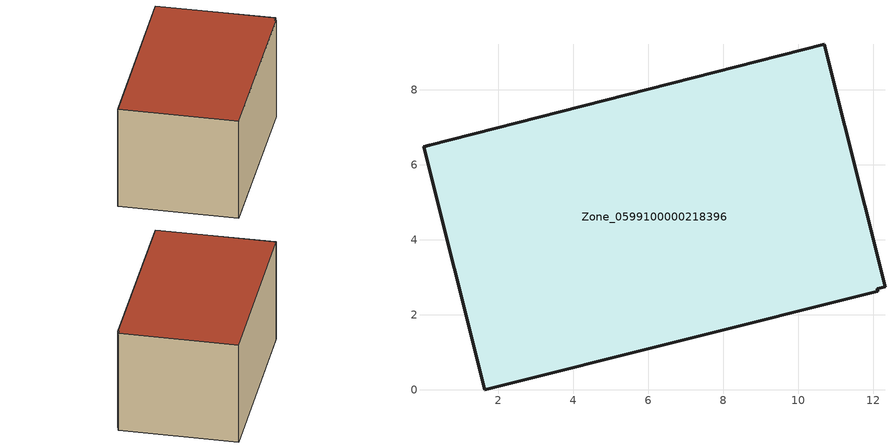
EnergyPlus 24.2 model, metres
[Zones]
Zone_0599100000218396
 floor ground (C_G): 0.01,6.48 0.16,6.51 10.69,9.21 12.31,2.74 12.1,2.69 12.12,2.63 1.64,0 z0
 wall outside (C_F): 0.16,6.51 0.01,6.48 1.64,0 12.12,2.63 12.1,2.69 12.31,2.74 10.69,9.21 0.16,6.51 z0:6.14
 roof outside (C_R): 12.31,2.74 10.69,9.21 0.16,6.51 0.01,6.48 1.64,0 12.12,2.63 12.1,2.69 z6.14
[BUILDING]
Pand.0599100000218396: North Axis=0; Terrain=City; Loads Convergence Tolerance Value=0.04; Temperature Convergence Tolerance Value=0.4; Solar Distribution=FullExterior; Maximum Number of Warmup Days=25; Minimum Number of Warmup Days=1
[Site:Location]
Rotterdam.The.Hague.AP_ZH_NLD Design_Conditions: Latitude=51.96; Longitude=4.45; Time Zone=1; Elevation=-4.5
[SITE:GROUNDTEMPERATURE:BUILDINGSURFACE]
18, 18, 18, 18, 18, 18, 18, 18, 18, 18, 18, 18
[MATERIAL] Thermal Absorptance=0.9; Solar Absorptance=0.7; Visible Absorptance=0.7
Name | Roughness | Thickness | Conductivity | Density | Specific Heat
G.TI.1946-1964 | MediumSmooth | 0.15 | 1 | 540 | 1210
F.TI.1946-1964 | Rough | 0.3 | 0.857143 | 1920 | 840
R.TI.1946-1964 | MediumRough | 0.2 | 0.277778 | 1500 | 1000
[CONSTRUCTION]
C_G: G.TI.1946-1964
C_F: F.TI.1946-1964
C_R: R.TI.1946-1964
[ZONE]
Zone_0599100000218396: Type=1; Multiplier=1; Ceiling Height=Autocalculate; Volume=Autocalculate; Floor Area=autocalculate; Part of Total Floor Area=Yes
[ZONEINFILTRATION:DESIGNFLOWRATE]
Infil_Zone_0599100000218396: Zone or ZoneList or Space or SpaceList=Zone_0599100000218396; Schedule=AlwaysOn; Design Flow Rate Calculation Method=Flow/Area; Flow Rate per Floor Area=0.003; Constant Term Coefficient=1; Temperature Term Coefficient=0; Velocity Term Coefficient=0; Velocity Squared Term Coefficient=0
[HVACTEMPLATE:ZONE:IDEALLOADSAIRSYSTEM]
Zone_0599100000218396: Maximum Heating Supply Air Temperature=50; Minimum Cooling Supply Air Temperature=13; Maximum Heating Supply Air Humidity Ratio=0.0156; Minimum Cooling Supply Air Humidity Ratio=0.0077; Heating Limit=NoLimit; Cooling Limit=NoLimit; Dehumidification Control Type=ConstantSensibleHeatRatio; Cooling Sensible Heat Ratio=0.7; Dehumidification Setpoint=60; Humidification Control Type=None; Humidification Setpoint=30; Outdoor Air Method=None; Outdoor Air Flow Rate per Person=0.00944; Outdoor Air Flow Rate per Zone Floor Area=0; Outdoor Air Flow Rate per Zone=0; Demand Controlled Ventilation Type=None; Outdoor Air Economizer Type=NoEconomizer; Heat Recovery Type=None; Sensible Heat Recovery Effectiveness=0.7; Latent Heat Recovery Effectiveness=0.65
[ZONECONTROL:THERMOSTAT]
ThermostatControl_Zone_0599100000218396: Zone or ZoneList=Zone_0599100000218396; Control Type Schedule=DualSetpointControlType; Control 1=Thermostat_Zone_0599100000218396; Temperature Difference Between Cutout And Setpoint=0
[THERMOSTATSETPOINT:DUALSETPOINT]
Thermostat_Zone_0599100000218396: Heating Setpoint Temperature Schedule=HeatingSetpoint_Zone_0599100000218396; Cooling Setpoint Temperature Schedule=CoolingSetpoint_Zone_0599100000218396
[SCHEDULE:COMPACT]
HeatingSetpoint_Zone_0599100000218396: Through: 12/31, For: AllDays, Until: 24:00, 21
CoolingSetpoint_Zone_0599100000218396: Through: 12/31, For: AllDays, Until: 24:00, 24
DualSetpointControlType: Through: 12/31, For: AllDays, Until: 24:00, 4
AlwaysOn: Through: 12/31, For: AllDays, Until: 24:00, 1
